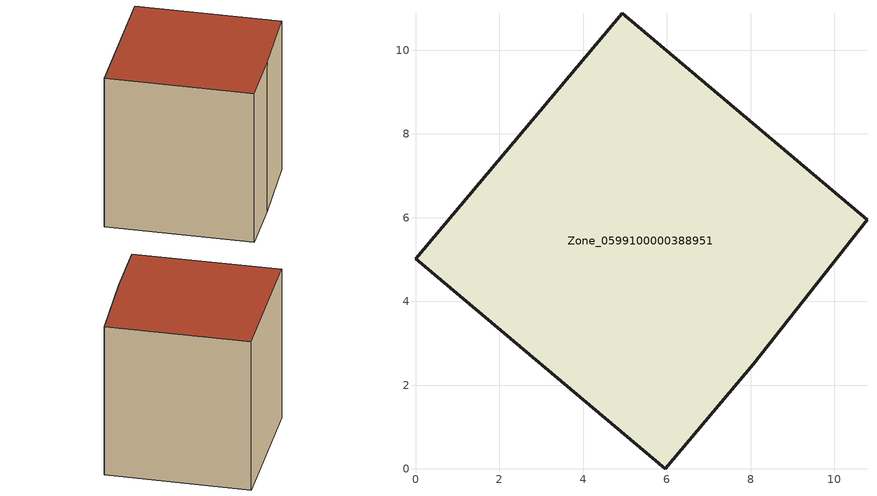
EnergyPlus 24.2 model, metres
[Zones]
Zone_0599100000388951
 floor ground (C_G): 10.78,5.94 8.07,2.5 5.96,0 0,5.02 4.94,10.88 z0.16
 wall outside (C_F): 0,5.02 5.96,0 8.07,2.5 10.78,5.94 4.94,10.88 0,5.02 z0.16:8.83
 roof outside (C_R): 8.07,2.5 10.78,5.94 4.94,10.88 0,5.02 5.96,0 z8.83
[BUILDING]
Pand.0599100000388951: North Axis=0; Terrain=City; Loads Convergence Tolerance Value=0.04; Temperature Convergence Tolerance Value=0.4; Solar Distribution=FullExterior; Maximum Number of Warmup Days=25; Minimum Number of Warmup Days=1
[Site:Location]
Rotterdam.The.Hague.AP_ZH_NLD Design_Conditions: Latitude=51.96; Longitude=4.45; Time Zone=1; Elevation=-4.5
[SITE:GROUNDTEMPERATURE:BUILDINGSURFACE]
18, 18, 18, 18, 18, 18, 18, 18, 18, 18, 18, 18
[MATERIAL] Thermal Absorptance=0.9; Solar Absorptance=0.7; Visible Absorptance=0.7
Name | Roughness | Thickness | Conductivity | Density | Specific Heat
G.TC.1992-2005 | MediumSmooth | 0.15 | 0.06 | 540 | 1210
F.TC.1992-2005 | Rough | 0.3 | 0.12 | 1920 | 840
R.TC.1992-2005 | MediumRough | 0.2 | 0.08 | 1500 | 1000
[CONSTRUCTION]
C_G: G.TC.1992-2005
C_F: F.TC.1992-2005
C_R: R.TC.1992-2005
[ZONE]
Zone_0599100000388951: Type=1; Multiplier=1; Ceiling Height=Autocalculate; Volume=Autocalculate; Floor Area=autocalculate; Part of Total Floor Area=Yes
[ZONEINFILTRATION:DESIGNFLOWRATE]
Infil_Zone_0599100000388951: Zone or ZoneList or Space or SpaceList=Zone_0599100000388951; Schedule=AlwaysOn; Design Flow Rate Calculation Method=Flow/Area; Flow Rate per Floor Area=0.0015; Constant Term Coefficient=1; Temperature Term Coefficient=0; Velocity Term Coefficient=0; Velocity Squared Term Coefficient=0
[HVACTEMPLATE:ZONE:IDEALLOADSAIRSYSTEM]
Zone_0599100000388951: Maximum Heating Supply Air Temperature=50; Minimum Cooling Supply Air Temperature=13; Maximum Heating Supply Air Humidity Ratio=0.0156; Minimum Cooling Supply Air Humidity Ratio=0.0077; Heating Limit=NoLimit; Cooling Limit=NoLimit; Dehumidification Control Type=ConstantSensibleHeatRatio; Cooling Sensible Heat Ratio=0.7; Dehumidification Setpoint=60; Humidification Control Type=None; Humidification Setpoint=30; Outdoor Air Method=None; Outdoor Air Flow Rate per Person=0.00944; Outdoor Air Flow Rate per Zone Floor Area=0; Outdoor Air Flow Rate per Zone=0; Demand Controlled Ventilation Type=None; Outdoor Air Economizer Type=NoEconomizer; Heat Recovery Type=None; Sensible Heat Recovery Effectiveness=0.7; Latent Heat Recovery Effectiveness=0.65
[ZONECONTROL:THERMOSTAT]
ThermostatControl_Zone_0599100000388951: Zone or ZoneList=Zone_0599100000388951; Control Type Schedule=DualSetpointControlType; Control 1=Thermostat_Zone_0599100000388951; Temperature Difference Between Cutout And Setpoint=0
[THERMOSTATSETPOINT:DUALSETPOINT]
Thermostat_Zone_0599100000388951: Heating Setpoint Temperature Schedule=HeatingSetpoint_Zone_0599100000388951; Cooling Setpoint Temperature Schedule=CoolingSetpoint_Zone_0599100000388951
[SCHEDULE:COMPACT]
HeatingSetpoint_Zone_0599100000388951: Through: 12/31, For: AllDays, Until: 24:00, 21
CoolingSetpoint_Zone_0599100000388951: Through: 12/31, For: AllDays, Until: 24:00, 24
DualSetpointControlType: Through: 12/31, For: AllDays, Until: 24:00, 4
AlwaysOn: Through: 12/31, For: AllDays, Until: 24:00, 1
